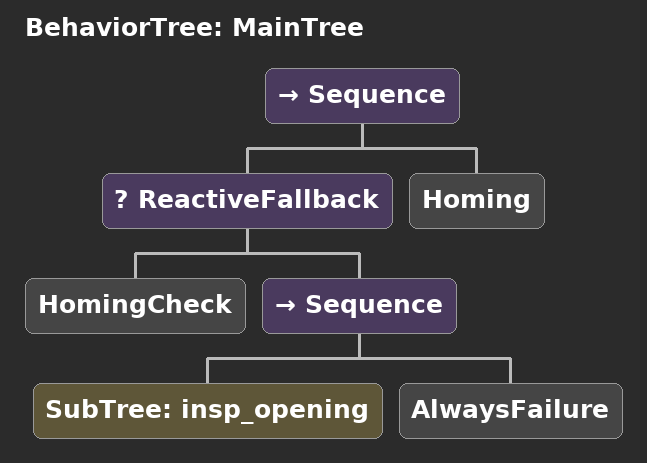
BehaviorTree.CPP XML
<root BTCPP_format="4">
  <include path="./bt_xml/insp_opening.xml" />
  <BehaviorTree ID="MainTree">
    <Sequence>
      <ReactiveFallback>
        <HomingCheck/>
        <Sequence>
          <SubTree ID="insp_opening"/>
          <AlwaysFailure/>
        </Sequence>
      </ReactiveFallback>
      <Homing/>
    </Sequence>
  </BehaviorTree>
</root>
